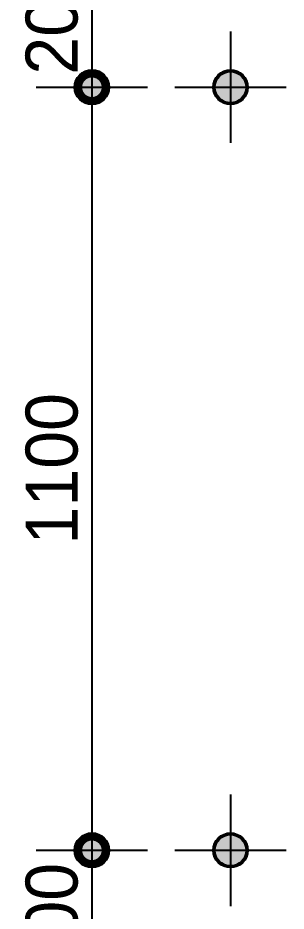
# Model space of a CAD drawing. Header units: inches. Extents: x 220271 to 272471, y 38563 to 64452.
# Drawn here: x 255551 to 255938, y 57947 to 59235 of the extents above; entities that cross this region are included whole.
import ezdxf

# ---------------------------------------------------------------- set-up
doc = ezdxf.new("R2010")
doc.units = ezdxf.units.IN
doc.header["$LTSCALE"] = 50
doc.header["$MEASUREMENT"] = 0
doc.layers.add('07-DIM WAL', color=5, linetype='Continuous')
doc.layers.add('RC-LIGHT', color=7, linetype='Continuous')
doc.styles.add('스타일1', font='HY울릉도M.TTF')
doc.dimstyles.new('30', dxfattribs={"dimscale": 30, "dimtxt": 2.5, "dimasz": 2.5, "dimexe": 1.25, "dimexo": 2, "dimtad": 1, "dimdec": 0, "dimtxsty": '스타일1', "dimblk": 'DOTSMALL', "dimcen": 2.5, "dimclrd": 1, "dimclre": 1, "dimclrt": 7, "dimadec": 0, "dimazin": 0, "dimtfac": 1, "dimtdec": 0, "dimtix": 1, "dimtmove": 0, "dimatfit": 3, "dimldrblk": 'DOTSMALL', "dimfxl": 1.25, "dimarcsym": 0})

# ---------------------------------------------------------------- blocks, each defined once
blk = doc.blocks.new('1')
at = {"linetype": 'Continuous'}
h = blk.add_hatch(color=4, dxfattribs=at)
h.dxf.hatch_style = 1
edge = h.paths.add_edge_path()
edge.add_arc((11539653.5, -14273503.8), 37.5, 0, 360)
at = {"color": 1, "linetype": 'Continuous'}
for p, q in [((11539653.5, -14273637.1), (11539653.5, -14273370.5)), ((11539520.2, -14273503.8), (11539786.8, -14273503.8))]:
    blk.add_line(p, q, dxfattribs=at)
at = {"color": 4, "linetype": 'Continuous'}
for radius in [41.5, 37.5]:
    blk.add_circle((11539653.5, -14273503.8), radius, dxfattribs=at)
blk = doc.blocks.new('_DOTSMALL')
at = {"color": 0, "linetype": 'ByBlock', "const_width": 0.5}
blk.add_lwpolyline([(-0.0625, 0, 1), (0.0625, 0, 1)], format="xyb", close=True, dxfattribs=at)
blk = doc.blocks.new('*D126')
at = {"layer": '07-DIM WAL', "color": 1, "lineweight": -2, "transparency": 16777216}
for p, q in [((255657.9, 59410.1), (255657.9, 59060.1)), ((255597.9, 59335.1), (255620.4, 59335.1)), ((255597.9, 59135.1), (255620.4, 59135.1))]:
    blk.add_line(p, q, dxfattribs=at)
at = {"layer": 'Defpoints', "color": 0, "transparency": 16777216}
for p in [(255657.9, 59335.1), (255657.9, 59135.1), (255657.9, 59135.1)]:
    blk.add_point(p, dxfattribs=at)
at = {"layer": '07-DIM WAL', "color": 1, "lineweight": -2, "transparency": 16777216, "xscale": 75, "yscale": 75, "zscale": 75}
for p, rotation in [((255657.9, 59335.1), 270), ((255657.9, 59135.1), 90)]:
    blk.add_blockref('_DOTSMALL', p, dxfattribs=dict(at, rotation=rotation))
at = {"layer": '07-DIM WAL', "color": 7, "transparency": 16777216, "insert": (255600.2, 59235.1), "char_height": 75, "attachment_point": 5, "rotation": 90, "style": '스타일1'}
blk.add_mtext('200', dxfattribs=at)
blk = doc.blocks.new('*D129')
at = {"layer": '07-DIM WAL', "color": 1, "lineweight": -2, "transparency": 16777216}
for p, q in [((255597.9, 59135.1), (255620.4, 59135.1)), ((255657.9, 59135.1), (255657.9, 58035.1)), ((255597.9, 58035.1), (255620.4, 58035.1))]:
    blk.add_line(p, q, dxfattribs=at)
at = {"layer": 'Defpoints', "color": 0, "transparency": 16777216}
for p in [(255657.9, 59135.1), (255657.9, 58035.1), (255657.9, 58035.1)]:
    blk.add_point(p, dxfattribs=at)
at = {"layer": '07-DIM WAL', "color": 1, "lineweight": -2, "transparency": 16777216, "xscale": 75, "yscale": 75, "zscale": 75}
for p, rotation in [((255657.9, 59135.1), 90), ((255657.9, 58035.1), 270)]:
    blk.add_blockref('_DOTSMALL', p, dxfattribs=dict(at, rotation=rotation))
at = {"layer": '07-DIM WAL', "color": 7, "transparency": 16777216, "insert": (255600.2, 58585.1), "char_height": 75, "attachment_point": 5, "rotation": 90, "style": '스타일1'}
blk.add_mtext('1100', dxfattribs=at)
blk = doc.blocks.new('*D130')
at = {"layer": '07-DIM WAL', "color": 1, "lineweight": -2, "transparency": 16777216}
for p, q in [((255657.9, 58110.1), (255657.9, 57760.1)), ((255597.9, 58035.1), (255620.4, 58035.1)), ((255597.9, 57835.1), (255620.4, 57835.1))]:
    blk.add_line(p, q, dxfattribs=at)
at = {"layer": 'Defpoints', "color": 0, "transparency": 16777216}
for p in [(255657.9, 58035.1), (255657.9, 57835.1), (255657.9, 57835.1)]:
    blk.add_point(p, dxfattribs=at)
at = {"layer": '07-DIM WAL', "color": 1, "lineweight": -2, "transparency": 16777216, "xscale": 75, "yscale": 75, "zscale": 75}
for p, rotation in [((255657.9, 58035.1), 270), ((255657.9, 57835.1), 90)]:
    blk.add_blockref('_DOTSMALL', p, dxfattribs=dict(at, rotation=rotation))
at = {"layer": '07-DIM WAL', "color": 7, "transparency": 16777216, "insert": (255600.2, 57935.1), "char_height": 75, "attachment_point": 5, "rotation": 90, "style": '스타일1'}
blk.add_mtext('200', dxfattribs=at)

msp = doc.modelspace()

# ---------------------------------------------------------------- block references
at = {"layer": 'RC-LIGHT', "xscale": 0.6024096385271789, "yscale": 0.6024096385271789, "zscale": 0.6024096385271789, "rotation": 270}
for p in [(8854154.2, 7010733.6), (8854354.2, 7010733.6), (8854154.2, 7009633.6), (8854354.2, 7009633.6)]:
    msp.add_blockref('1', p, dxfattribs=at)

# ---------------------------------------------------------------- dimensions: what is measured, and where the dimension line sits
at = {"layer": '07-DIM WAL'}
for base, p1, p2, picture, middle in [((255657.9, 59135.1), (255657.9, 59335.1), (255657.9, 59135.1), '*D126', (255600.2, 59235.1)), ((255657.9, 58035.1), (255657.9, 59135.1), (255657.9, 58035.1), '*D129', (255600.2, 58585.1)), ((255657.9, 57835.1), (255657.9, 58035.1), (255657.9, 57835.1), '*D130', (255600.2, 57935.1))]:
    dim = msp.add_linear_dim(base=base, p1=p1, p2=p2, angle=90, dimstyle='30', dxfattribs=at)
    dim.commit()
    dim.dimension.update_dxf_attribs({"geometry": picture, "text_midpoint": middle})

doc.saveas('drawing.dxf')
